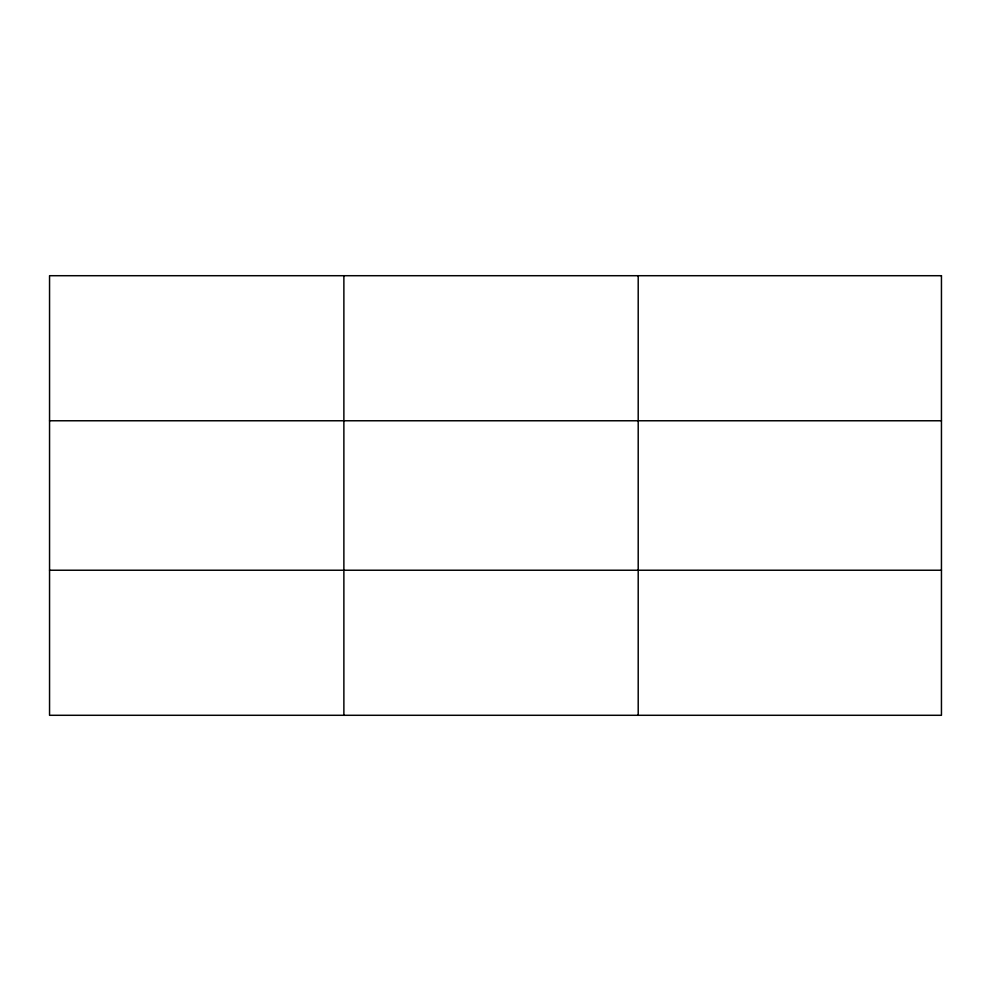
<?xml version="1.0" encoding="UTF-8"?>
<svg xmlns="http://www.w3.org/2000/svg" width="991" height="991" viewBox="0 0 991 991"><rect width="100%" height="100%" fill="white"/><g stroke="black" fill="none" stroke-linecap="round" stroke-linejoin="round"><path stroke-width="1.49" d="M343.877 715.291L343.877 275.709M638.204 715.291L638.204 275.709M49.55 420.766L941.45 420.766M49.55 570.234L941.45 570.234M941.45 275.709L941.45 715.291L49.55 715.291L49.55 275.709L941.45 275.709"/></g></svg>
